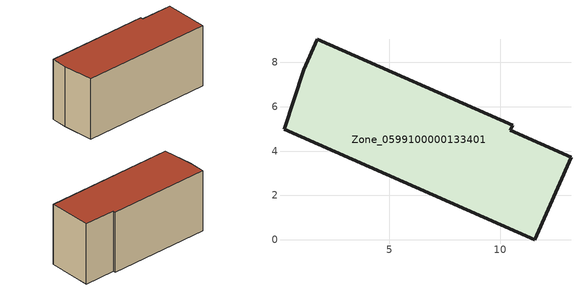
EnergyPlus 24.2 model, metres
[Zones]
Zone_0599100000133401
 floor ground (C_G): 1.14,7.67 1.74,9.04 10.56,5.16 10.45,4.93 13.19,3.72 11.55,0 0.24,4.99 z0
 wall outside (C_F): 11.55,0 13.19,3.72 10.45,4.93 10.56,5.16 1.74,9.04 1.14,7.67 0.24,4.99 11.55,0 z0:5.83
 roof outside (C_R): 1.14,7.67 0.24,4.99 11.55,0 13.19,3.72 10.45,4.93 10.56,5.16 1.74,9.04 z5.83
[BUILDING]
Pand.0599100000133401: North Axis=0; Terrain=City; Loads Convergence Tolerance Value=0.04; Temperature Convergence Tolerance Value=0.4; Solar Distribution=FullExterior; Maximum Number of Warmup Days=25; Minimum Number of Warmup Days=1
[Site:Location]
Rotterdam.The.Hague.AP_ZH_NLD Design_Conditions: Latitude=51.96; Longitude=4.45; Time Zone=1; Elevation=-4.5
[SITE:GROUNDTEMPERATURE:BUILDINGSURFACE]
18, 18, 18, 18, 18, 18, 18, 18, 18, 18, 18, 18
[MATERIAL] Thermal Absorptance=0.9; Solar Absorptance=0.7; Visible Absorptance=0.7
Name | Roughness | Thickness | Conductivity | Density | Specific Heat
G.TI.1946-1964 | MediumSmooth | 0.15 | 1 | 540 | 1210
F.TI.1946-1964 | Rough | 0.3 | 0.857143 | 1920 | 840
R.TI.1946-1964 | MediumRough | 0.2 | 0.277778 | 1500 | 1000
[CONSTRUCTION]
C_G: G.TI.1946-1964
C_F: F.TI.1946-1964
C_R: R.TI.1946-1964
[ZONE]
Zone_0599100000133401: Type=1; Multiplier=1; Ceiling Height=Autocalculate; Volume=Autocalculate; Floor Area=autocalculate; Part of Total Floor Area=Yes
[ZONEINFILTRATION:DESIGNFLOWRATE]
Infil_Zone_0599100000133401: Zone or ZoneList or Space or SpaceList=Zone_0599100000133401; Schedule=AlwaysOn; Design Flow Rate Calculation Method=Flow/Area; Flow Rate per Floor Area=0.003; Constant Term Coefficient=1; Temperature Term Coefficient=0; Velocity Term Coefficient=0; Velocity Squared Term Coefficient=0
[HVACTEMPLATE:ZONE:IDEALLOADSAIRSYSTEM]
Zone_0599100000133401: Maximum Heating Supply Air Temperature=50; Minimum Cooling Supply Air Temperature=13; Maximum Heating Supply Air Humidity Ratio=0.0156; Minimum Cooling Supply Air Humidity Ratio=0.0077; Heating Limit=NoLimit; Cooling Limit=NoLimit; Dehumidification Control Type=ConstantSensibleHeatRatio; Cooling Sensible Heat Ratio=0.7; Dehumidification Setpoint=60; Humidification Control Type=None; Humidification Setpoint=30; Outdoor Air Method=None; Outdoor Air Flow Rate per Person=0.00944; Outdoor Air Flow Rate per Zone Floor Area=0; Outdoor Air Flow Rate per Zone=0; Demand Controlled Ventilation Type=None; Outdoor Air Economizer Type=NoEconomizer; Heat Recovery Type=None; Sensible Heat Recovery Effectiveness=0.7; Latent Heat Recovery Effectiveness=0.65
[ZONECONTROL:THERMOSTAT]
ThermostatControl_Zone_0599100000133401: Zone or ZoneList=Zone_0599100000133401; Control Type Schedule=DualSetpointControlType; Control 1=Thermostat_Zone_0599100000133401; Temperature Difference Between Cutout And Setpoint=0
[THERMOSTATSETPOINT:DUALSETPOINT]
Thermostat_Zone_0599100000133401: Heating Setpoint Temperature Schedule=HeatingSetpoint_Zone_0599100000133401; Cooling Setpoint Temperature Schedule=CoolingSetpoint_Zone_0599100000133401
[SCHEDULE:COMPACT]
HeatingSetpoint_Zone_0599100000133401: Through: 12/31, For: AllDays, Until: 24:00, 21
CoolingSetpoint_Zone_0599100000133401: Through: 12/31, For: AllDays, Until: 24:00, 24
DualSetpointControlType: Through: 12/31, For: AllDays, Until: 24:00, 4
AlwaysOn: Through: 12/31, For: AllDays, Until: 24:00, 1
